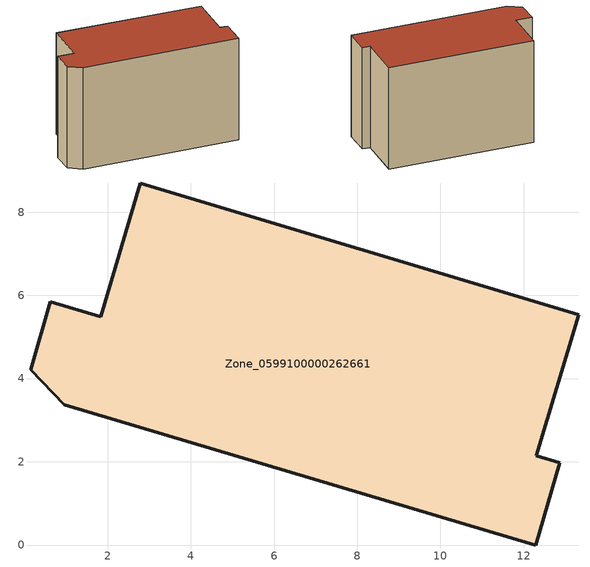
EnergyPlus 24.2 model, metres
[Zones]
Zone_0599100000262661
 floor ground (C_G): 13.32,5.53 12.3,2.15 12.87,1.97 12.29,0 0.95,3.38 0.16,4.21 0.62,5.85 1.83,5.49 2.79,8.7 z0
 wall outside (C_F): 1.83,5.49 0.62,5.85 0.16,4.21 0.95,3.38 12.29,0 12.87,1.97 12.3,2.15 13.32,5.53 2.79,8.7 1.83,5.49 z0:8.06
 roof outside (C_R): 0.95,3.38 12.29,0 12.87,1.97 12.3,2.15 13.32,5.53 2.79,8.7 1.83,5.49 0.62,5.85 0.16,4.21 z8.06
[BUILDING]
Pand.0599100000262661: North Axis=0; Terrain=City; Loads Convergence Tolerance Value=0.04; Temperature Convergence Tolerance Value=0.4; Solar Distribution=FullExterior; Maximum Number of Warmup Days=25; Minimum Number of Warmup Days=1
[Site:Location]
Rotterdam.The.Hague.AP_ZH_NLD Design_Conditions: Latitude=51.96; Longitude=4.45; Time Zone=1; Elevation=-4.5
[SITE:GROUNDTEMPERATURE:BUILDINGSURFACE]
18, 18, 18, 18, 18, 18, 18, 18, 18, 18, 18, 18
[MATERIAL] Thermal Absorptance=0.9; Solar Absorptance=0.7; Visible Absorptance=0.7
Name | Roughness | Thickness | Conductivity | Density | Specific Heat
G.TC.1975-1991 | MediumSmooth | 0.15 | 0.288461 | 540 | 1210
F.TC.1975-1991 | Rough | 0.3 | 0.230769 | 1920 | 840
R.TC.1975-1991 | MediumRough | 0.2 | 0.153846 | 1500 | 1000
[CONSTRUCTION]
C_G: G.TC.1975-1991
C_F: F.TC.1975-1991
C_R: R.TC.1975-1991
[ZONE]
Zone_0599100000262661: Type=1; Multiplier=1; Ceiling Height=Autocalculate; Volume=Autocalculate; Floor Area=autocalculate; Part of Total Floor Area=Yes
[ZONEINFILTRATION:DESIGNFLOWRATE]
Infil_Zone_0599100000262661: Zone or ZoneList or Space or SpaceList=Zone_0599100000262661; Schedule=AlwaysOn; Design Flow Rate Calculation Method=Flow/Area; Flow Rate per Floor Area=0.003; Constant Term Coefficient=1; Temperature Term Coefficient=0; Velocity Term Coefficient=0; Velocity Squared Term Coefficient=0
[HVACTEMPLATE:ZONE:IDEALLOADSAIRSYSTEM]
Zone_0599100000262661: Maximum Heating Supply Air Temperature=50; Minimum Cooling Supply Air Temperature=13; Maximum Heating Supply Air Humidity Ratio=0.0156; Minimum Cooling Supply Air Humidity Ratio=0.0077; Heating Limit=NoLimit; Cooling Limit=NoLimit; Dehumidification Control Type=ConstantSensibleHeatRatio; Cooling Sensible Heat Ratio=0.7; Dehumidification Setpoint=60; Humidification Control Type=None; Humidification Setpoint=30; Outdoor Air Method=None; Outdoor Air Flow Rate per Person=0.00944; Outdoor Air Flow Rate per Zone Floor Area=0; Outdoor Air Flow Rate per Zone=0; Demand Controlled Ventilation Type=None; Outdoor Air Economizer Type=NoEconomizer; Heat Recovery Type=None; Sensible Heat Recovery Effectiveness=0.7; Latent Heat Recovery Effectiveness=0.65
[ZONECONTROL:THERMOSTAT]
ThermostatControl_Zone_0599100000262661: Zone or ZoneList=Zone_0599100000262661; Control Type Schedule=DualSetpointControlType; Control 1=Thermostat_Zone_0599100000262661; Temperature Difference Between Cutout And Setpoint=0
[THERMOSTATSETPOINT:DUALSETPOINT]
Thermostat_Zone_0599100000262661: Heating Setpoint Temperature Schedule=HeatingSetpoint_Zone_0599100000262661; Cooling Setpoint Temperature Schedule=CoolingSetpoint_Zone_0599100000262661
[SCHEDULE:COMPACT]
HeatingSetpoint_Zone_0599100000262661: Through: 12/31, For: AllDays, Until: 24:00, 21
CoolingSetpoint_Zone_0599100000262661: Through: 12/31, For: AllDays, Until: 24:00, 24
DualSetpointControlType: Through: 12/31, For: AllDays, Until: 24:00, 4
AlwaysOn: Through: 12/31, For: AllDays, Until: 24:00, 1
